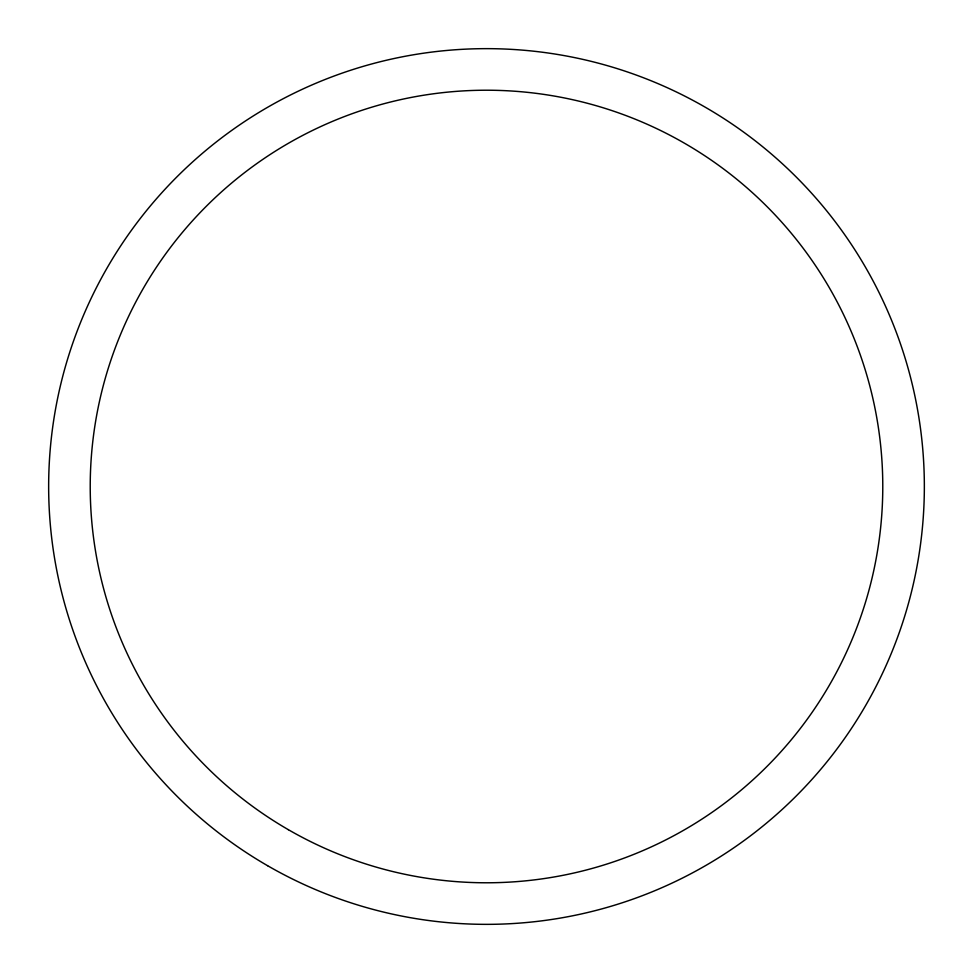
<?xml version="1.0" encoding="UTF-8"?>
<svg xmlns="http://www.w3.org/2000/svg" width="973" height="973" viewBox="0 0 973 973"><rect width="100%" height="100%" fill="white"/><g stroke="black" fill="none" stroke-linecap="round" stroke-linejoin="round"><path stroke-width="1.46" d="M267.575 865.69A437.85 437.85 0 0 0 924.35 486.5A437.85 437.85 0 0 0 267.575 107.31A437.85 437.85 0 0 0 267.575 865.69M288.361 829.689A396.279 396.279 0 0 0 882.779 486.5A396.279 396.279 0 0 0 288.361 143.311A396.279 396.279 0 0 0 288.361 829.689"/></g></svg>
